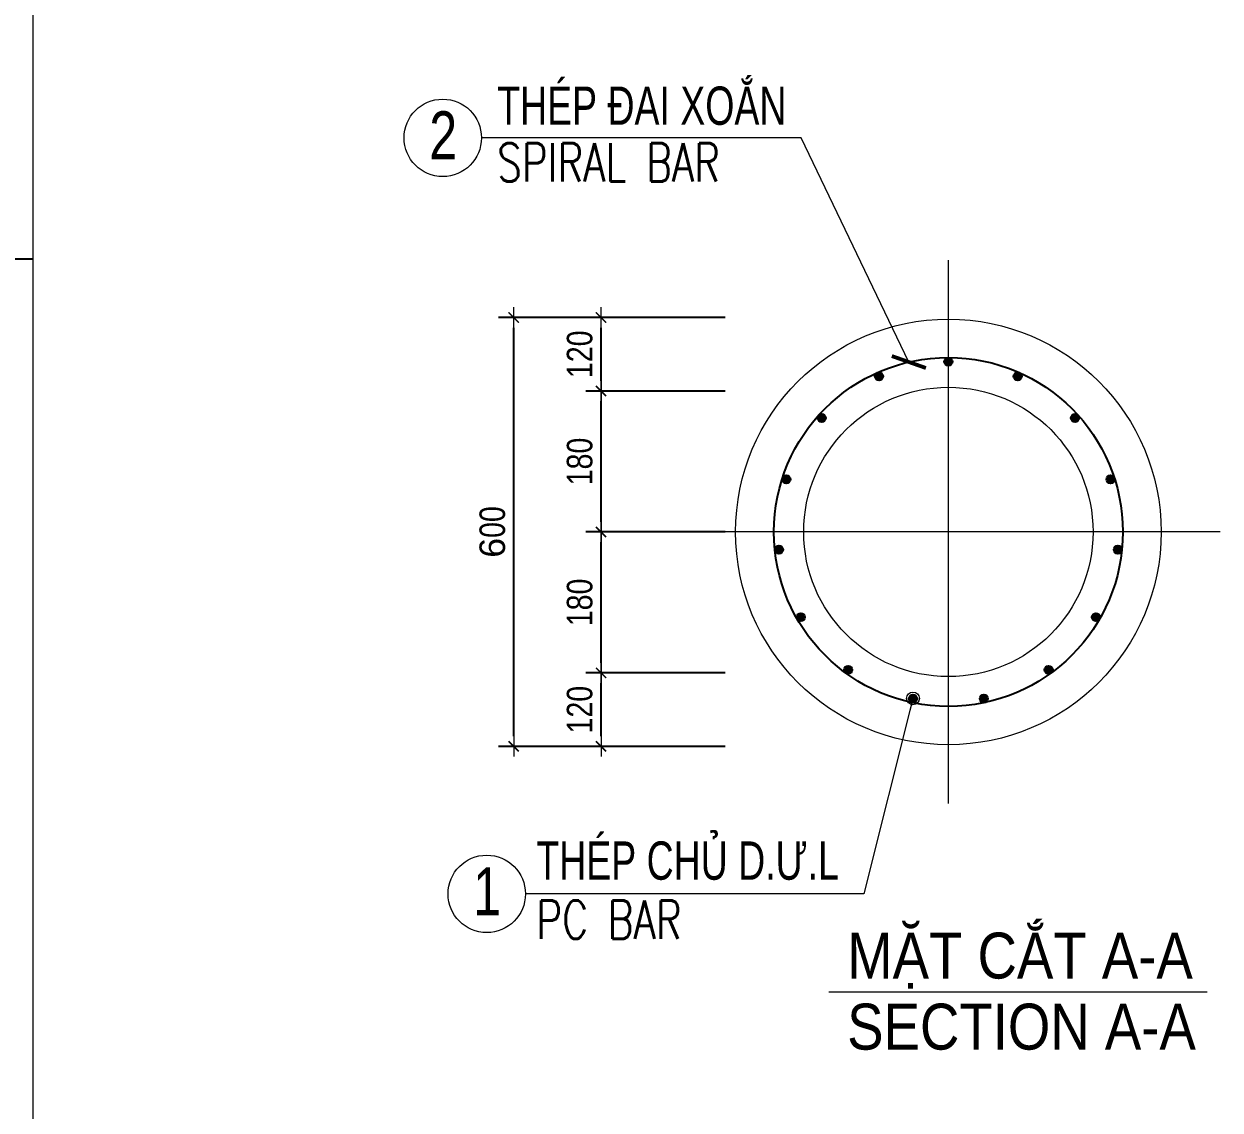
# Model space of a CAD drawing. Header units: millimetres. Extents: x -2123450 to -961021, y -260876 to 649159.
# Drawn here: x -1467108 to -1455397, y 149125 to 159761 of the extents above; entities that cross this region are included whole.
import ezdxf

# ---------------------------------------------------------------- set-up
doc = ezdxf.new("R2010")
doc.units = ezdxf.units.MM
doc.header["$LTSCALE"] = 1000
doc.header["$MEASUREMENT"] = 0
doc.header["$PDMODE"] = 66
doc.linetypes.add('CENTER2', pattern=[1.125, 0.75, -0.125, 0.125, -0.125])
doc.linetypes.add('CENTERX2', pattern=[4, 2.5, -0.5, 0.5, -0.5])
doc.layers.get('0').update_dxf_attribs({"linetype": 'CONTINUOUS'})
doc.layers.get('DEFPOINTS').update_dxf_attribs({"linetype": 'CONTINUOUS'})
for name, color, linetype, lineweight in [('1.NET BAO-F', 3, 'CONTINUOUS', 20), ('4.DIM-F', 1, 'CONTINUOUS', 15), ('NDC_S_AXIS', 5, 'CENTER2', 15), ('NDC_S_CONTINUOUS', 3, 'CONTINUOUS', 20), ('NDC_S_DIM', 1, 'CONTINUOUS', 9), ('NDC_S_ENG TEXT', 2, 'CONTINUOUS', 9), ('NDC_S_HATCH MATERIAL', 8, 'CONTINUOUS', 13), ('NDC_S_REBAR NO.', 7, 'CONTINUOUS', 20), ('NDC_S_REBAR SECTION', 6, 'CONTINUOUS', 25), ('NDC_S_STIRRUP', 2, 'CONTINUOUS', 25), ('NDC_S_VN TEXT', 7, 'CONTINUOUS', 9)]:
    doc.layers.add(name, color=color, linetype=linetype, lineweight=lineweight)
doc.styles.add('Arial', font='arial.ttf')
doc.styles.add('NDC_ARIAL', font='arial.ttf', dxfattribs={"width": 0.8})
doc.styles.add('NDC_ROMANS', font='romans.shx', dxfattribs={"width": 0.8, "bigfont": 'vns.shx'})
doc.styles.add('Vnsimli', font='vnsimli.shx', dxfattribs={"width": 0.65})
doc.dimstyles.new('D1-1(SC25)', dxfattribs={"dimscale": 25, "dimtxt": 2, "dimasz": 1.5, "dimexe": 1.5, "dimexo": 0, "dimgap": 0.5, "dimtad": 1, "dimdec": 0, "dimzin": 0, "dimdsep": 46, "dimtxsty": 'Vnsimli', "dimblk": 'ARCHTICK', "dimcen": 1, "dimdle": 1.5, "dimclrd": 256, "dimclre": 256, "dimclrt": 2, "dimadec": 0, "dimazin": 0, "dimtfac": 1, "dimtdec": 0, "dimtix": 1, "dimtmove": 2, "dimatfit": 2, "dimldrblk": 'ARCHTICK', "dimfxl": 1, "dimtolj": 1, "dimtzin": 0, "dimlwd": -1, "dimlwe": -1, "dimarcsym": 0})
doc.dimstyles.new('NDC_1-25(25)', dxfattribs={"dimscale": 100, "dimtxt": 2.5, "dimasz": 1, "dimexe": 1.5, "dimexo": 0, "dimgap": 0.8, "dimtad": 1, "dimdec": 0, "dimlfac": 0.25, "dimdsep": 46, "dimtxsty": 'NDC_ARIAL', "dimblk": 'DIMMARK', "dimcen": 49999.938995, "dimdle": 1.5, "dimclrd": 1, "dimclre": 1, "dimclrt": 3, "dimadec": 0, "dimazin": 0, "dimtfac": 1, "dimtdec": 0, "dimtix": 1, "dimtmove": 2, "dimatfit": 3, "dimfxl": 1, "dimarcsym": 0})

# ---------------------------------------------------------------- blocks, each defined once
blk = doc.blocks.new('MAT CAT 1-1')
at = {"layer": 'NDC_S_AXIS', "linetype": 'CENTERX2'}
for p, q in [((0, -0.3192), (0, 0.3192)), ((0.3192, 0), (-0.3192, 0))]:
    blk.add_line(p, q, dxfattribs=at)
at = {"layer": 'NDC_S_CONTINUOUS'}
for radius in [0.25, 0.17]:
    blk.add_circle((0, 0), radius, dxfattribs=at)
at = {"layer": 'NDC_S_STIRRUP', "ltscale": 0.01}
blk.add_circle((0, 0), 0.205, dxfattribs=at)
blk = doc.blocks.new('DIMMARK')
at = {"layer": 'NDC_S_DIM', "color": 1}
blk.add_line((-1.5, 0), (1, 0), dxfattribs=at)
at = {"layer": 'NDC_S_DIM', "color": 2, "const_width": 0.15}
blk.add_lwpolyline([(-0.5, -0.5), (0.5, 0.5)], dxfattribs=at)
blk = doc.blocks.new('*D1033')
at = {"layer": 'DEFPOINTS', "color": 0, "transparency": 16777216}
for p in [(-1462313, 156886), (-1460243, 156886), (-1460243, 152686)]:
    blk.add_point(p, dxfattribs=at)
at = {"layer": 'NDC_S_DIM', "color": 1, "lineweight": -2, "transparency": 16777216}
for p, q in [((-1460243, 156886), (-1462463, 156886)), ((-1462313, 152786), (-1462313, 156786)), ((-1460243, 152686), (-1462463, 152686))]:
    blk.add_line(p, q, dxfattribs=at)
at = {"layer": 'NDC_S_DIM', "color": 1, "lineweight": -2, "transparency": 16777216, "xscale": 100, "yscale": 100, "zscale": 100}
for p, rotation in [((-1462313, 156886), 90), ((-1462313, 152686), 270)]:
    blk.add_blockref('DIMMARK', p, dxfattribs=dict(at, rotation=rotation))
at = {"layer": 'NDC_S_DIM', "color": 3, "lineweight": 100, "transparency": 16777216, "insert": (-1462521, 154786), "char_height": 250, "attachment_point": 5, "rotation": 90, "style": 'NDC_ARIAL'}
blk.add_mtext('{\\W1;6}00', dxfattribs=at)
blk = doc.blocks.new('*D1034')
at = {"layer": 'DEFPOINTS', "color": 0, "transparency": 16777216}
for p in [(-1461458, 153406), (-1460243, 153406), (-1460243, 152686)]:
    blk.add_point(p, dxfattribs=at)
at = {"layer": 'NDC_S_DIM', "color": 1, "lineweight": -2, "transparency": 16777216}
for p, q in [((-1460243, 153406), (-1461608, 153406)), ((-1461458, 152786), (-1461458, 153306)), ((-1460243, 152686), (-1461608, 152686))]:
    blk.add_line(p, q, dxfattribs=at)
at = {"layer": 'NDC_S_DIM', "color": 1, "lineweight": -2, "transparency": 16777216, "xscale": 100, "yscale": 100, "zscale": 100}
for p, rotation in [((-1461458, 153406), 90), ((-1461458, 152686), 270)]:
    blk.add_blockref('DIMMARK', p, dxfattribs=dict(at, rotation=rotation))
at = {"layer": 'NDC_S_DIM', "color": 3, "lineweight": 100, "transparency": 16777216, "insert": (-1461666, 153046), "char_height": 250, "attachment_point": 5, "rotation": 90, "style": 'NDC_ARIAL'}
blk.add_mtext('120', dxfattribs=at)
blk = doc.blocks.new('*D1035')
at = {"layer": 'DEFPOINTS', "color": 0, "transparency": 16777216}
for p in [(-1461458, 154786), (-1460243, 154786), (-1460243, 153406)]:
    blk.add_point(p, dxfattribs=at)
at = {"layer": 'NDC_S_DIM', "color": 1, "lineweight": -2, "transparency": 16777216}
for p, q in [((-1460243, 154786), (-1461608, 154786)), ((-1461458, 153506), (-1461458, 154686)), ((-1460243, 153406), (-1461608, 153406))]:
    blk.add_line(p, q, dxfattribs=at)
at = {"layer": 'NDC_S_DIM', "color": 1, "lineweight": -2, "transparency": 16777216, "xscale": 100, "yscale": 100, "zscale": 100}
for p, rotation in [((-1461458, 154786), 90), ((-1461458, 153406), 270)]:
    blk.add_blockref('DIMMARK', p, dxfattribs=dict(at, rotation=rotation))
at = {"layer": 'NDC_S_DIM', "color": 3, "lineweight": 100, "transparency": 16777216, "insert": (-1461666, 154096), "char_height": 250, "attachment_point": 5, "rotation": 90, "style": 'NDC_ARIAL'}
blk.add_mtext('180', dxfattribs=at)
blk = doc.blocks.new('*D1036')
at = {"layer": 'DEFPOINTS', "color": 0, "transparency": 16777216}
for p in [(-1461458, 156166), (-1460243, 156166), (-1460243, 154786)]:
    blk.add_point(p, dxfattribs=at)
at = {"layer": 'NDC_S_DIM', "color": 1, "lineweight": -2, "transparency": 16777216}
for p, q in [((-1460243, 156166), (-1461608, 156166)), ((-1461458, 154886), (-1461458, 156066)), ((-1460243, 154786), (-1461608, 154786))]:
    blk.add_line(p, q, dxfattribs=at)
at = {"layer": 'NDC_S_DIM', "color": 1, "lineweight": -2, "transparency": 16777216, "xscale": 100, "yscale": 100, "zscale": 100}
for p, rotation in [((-1461458, 156166), 90), ((-1461458, 154786), 270)]:
    blk.add_blockref('DIMMARK', p, dxfattribs=dict(at, rotation=rotation))
at = {"layer": 'NDC_S_DIM', "color": 3, "lineweight": 100, "transparency": 16777216, "insert": (-1461666, 155476), "char_height": 250, "attachment_point": 5, "rotation": 90, "style": 'NDC_ARIAL'}
blk.add_mtext('180', dxfattribs=at)
blk = doc.blocks.new('*D1037')
at = {"layer": 'DEFPOINTS', "color": 0, "transparency": 16777216}
for p in [(-1461458, 156886), (-1460243, 156886), (-1460243, 156166)]:
    blk.add_point(p, dxfattribs=at)
at = {"layer": 'NDC_S_DIM', "color": 1, "lineweight": -2, "transparency": 16777216}
for p, q in [((-1460243, 156886), (-1461608, 156886)), ((-1461458, 156266), (-1461458, 156786)), ((-1460243, 156166), (-1461608, 156166))]:
    blk.add_line(p, q, dxfattribs=at)
at = {"layer": 'NDC_S_DIM', "color": 1, "lineweight": -2, "transparency": 16777216, "xscale": 100, "yscale": 100, "zscale": 100}
for p, rotation in [((-1461458, 156886), 90), ((-1461458, 156166), 270)]:
    blk.add_blockref('DIMMARK', p, dxfattribs=dict(at, rotation=rotation))
at = {"layer": 'NDC_S_DIM', "color": 3, "lineweight": 100, "transparency": 16777216, "insert": (-1461666, 156526), "char_height": 250, "attachment_point": 5, "rotation": 90, "style": 'NDC_ARIAL'}
blk.add_mtext('120', dxfattribs=at)
blk = doc.blocks.new('_ArchTick')
at = {"color": 0, "linetype": 'ByBlock', "lineweight": 0, "const_width": 0.15}
blk.add_lwpolyline([(-0.5, -0.5), (0.5, 0.5)], dxfattribs=at)
blk = doc.blocks.new('*U1027')
at = {"layer": 'NDC_S_HATCH MATERIAL'}
h = blk.add_hatch(color=256, dxfattribs=at)
h.dxf.hatch_style = 1
edge = h.paths.add_edge_path()
edge.add_arc((0, 0), 40, 0, 360)
at = {"layer": 'NDC_S_REBAR SECTION'}
blk.add_circle((0, 0), 40, dxfattribs=at)
blk = doc.blocks.new('*U1028')
at = {"layer": 'NDC_S_REBAR SECTION', "color": 0, "linetype": 'ByBlock', "lineweight": -2, "transparency": 16777216}
blk.add_blockref('*U1027', (-1628077, 260064), dxfattribs=at)
for p, rotation in [((-1628756, 259920), 24), ((-1627398, 259920), 336.0000000000001), ((-1629317, 259512), 48.00000000000002), ((-1626837, 259512), 312), ((-1629664, 258912), 72), ((-1626490, 258912), 288.0000000000001), ((-1629736, 258222), 96), ((-1626418, 258222), 264), ((-1629522, 257562), 120), ((-1626632, 257562), 240), ((-1629058, 257046), 144), ((-1627096, 257046), 216), ((-1628424, 256764), 168.0000000000001), ((-1627730, 256764), 192)]:
    blk.add_blockref('*U1027', p, dxfattribs=dict(at, rotation=rotation))

msp = doc.modelspace()

# ---------------------------------------------------------------- linework, layer by layer
msp.add_line((-1485432.2, 157461.99), (-1467022.14, 157461.99))
at = {"layer": '4.DIM-F'}
msp.add_line((-1459227.41, 150281.37), (-1455521.8, 150281.37), dxfattribs=at)
for centre in [(-1463007.65, 158645.25), (-1462576.94, 151241.64)]:
    msp.add_circle(centre, 378.96, dxfattribs=at)
at = {"layer": 'NDC_S_CONTINUOUS'}
msp.add_line((-1467022.14, 175295.06), (-1467022.14, 94563.77), dxfattribs=at)

# ---------------------------------------------------------------- block references
at = {"layer": '1.NET BAO-F', "xscale": 8333.333335864481, "yscale": 8333.333335864481, "zscale": 8333.333335864481}
msp.add_blockref('MAT CAT 1-1', (-1458056.91, 154786.01), dxfattribs=at)
at = {"layer": 'NDC_S_REBAR SECTION', "color": 1}
msp.add_blockref('*U1028', (170020.16, -103609.99), dxfattribs=at)

# ---------------------------------------------------------------- texts
at = {"layer": 'NDC_S_ENG TEXT', "style": 'NDC_ROMANS', "width": 0.75}
for s, p in [('SPIRAL BAR', (-1462474.51, 158217.46)), ('PC BAR', (-1462091.24, 150802.55))]:
    msp.add_text(s, height=375, dxfattribs=at).set_placement(p)
at = {"layer": 'NDC_S_REBAR NO.', "style": 'Arial', "width": 0.75}
for s, p in [('2', (-1463139.25, 158436.39)), ('1', (-1462710.34, 151032.78))]:
    msp.add_text(s, height=468.75, dxfattribs=at).set_placement(p)
at = {"layer": 'NDC_S_VN TEXT', "style": 'Arial', "width": 0.7}
for s, p in [('THÉP ĐAI XOẮN', (-1462474.51, 158773.04)), ('THÉP CHỦ D.Ư.L', (-1462091.24, 151380.73))]:
    msp.add_text(s, height=375, dxfattribs=at).set_placement(p)
at = {"layer": 'NDC_S_VN TEXT', "lineweight": 70, "style": 'NDC_ARIAL', "width": 0.85}
for s, p in [('MẶT CẮT A-A', (-1459047.81, 150412.67)), ('SECTION A-A', (-1459047.81, 149716.87))]:
    msp.add_text(s, height=450, dxfattribs=at).set_placement(p)

# ---------------------------------------------------------------- dimensions: what is measured, and where the dimension line sits
at = {"layer": 'NDC_S_DIM', "lineweight": 100}
for base, p1, p2, text, picture, middle in [((-1462313.05, 156886.01), (-1460243.05, 152686.01), (-1460243.05, 156886.01), '{\\W1;6}00', '*D1033', (-1462520.69, 154786.01)), ((-1461458.05, 156886.01), (-1460243.05, 156166.01), (-1460243.05, 156886.01), '120', '*D1037', (-1461665.69, 156526.01)), ((-1461458.05, 156166.01), (-1460243.05, 154786.01), (-1460243.05, 156166.01), '180', '*D1036', (-1461665.69, 155476.01)), ((-1461458.05, 154786.01), (-1460243.05, 153406.01), (-1460243.05, 154786.01), '180', '*D1035', (-1461665.69, 154096.01)), ((-1461458.05, 153406.01), (-1460243.05, 152686.01), (-1460243.05, 153406.01), '120', '*D1034', (-1461665.69, 153046.01))]:
    dim = msp.add_linear_dim(base=base, p1=p1, p2=p2, angle=90, text=text, dimstyle='NDC_1-25(25)', dxfattribs=at)
    dim.commit()
    dim.dimension.update_dxf_attribs({"geometry": picture, "text_midpoint": middle})

# ---------------------------------------------------------------- leaders
at = {"layer": '4.DIM-F'}
for points, override in [([(-1458443.72, 156449.97), (-1459498.68, 158645.25), (-1462628.69, 158645.25)], {"dimasz": 10}), ([(-1458403.43, 153155.76), (-1458883.95, 151241.64), (-1462197.98, 151241.64)], {"dimasz": 5, "dimldrblk": 'Origin'})]:
    msp.add_leader(points, dimstyle='D1-1(SC25)', override=override, dxfattribs=at)

doc.saveas('drawing.dxf')
